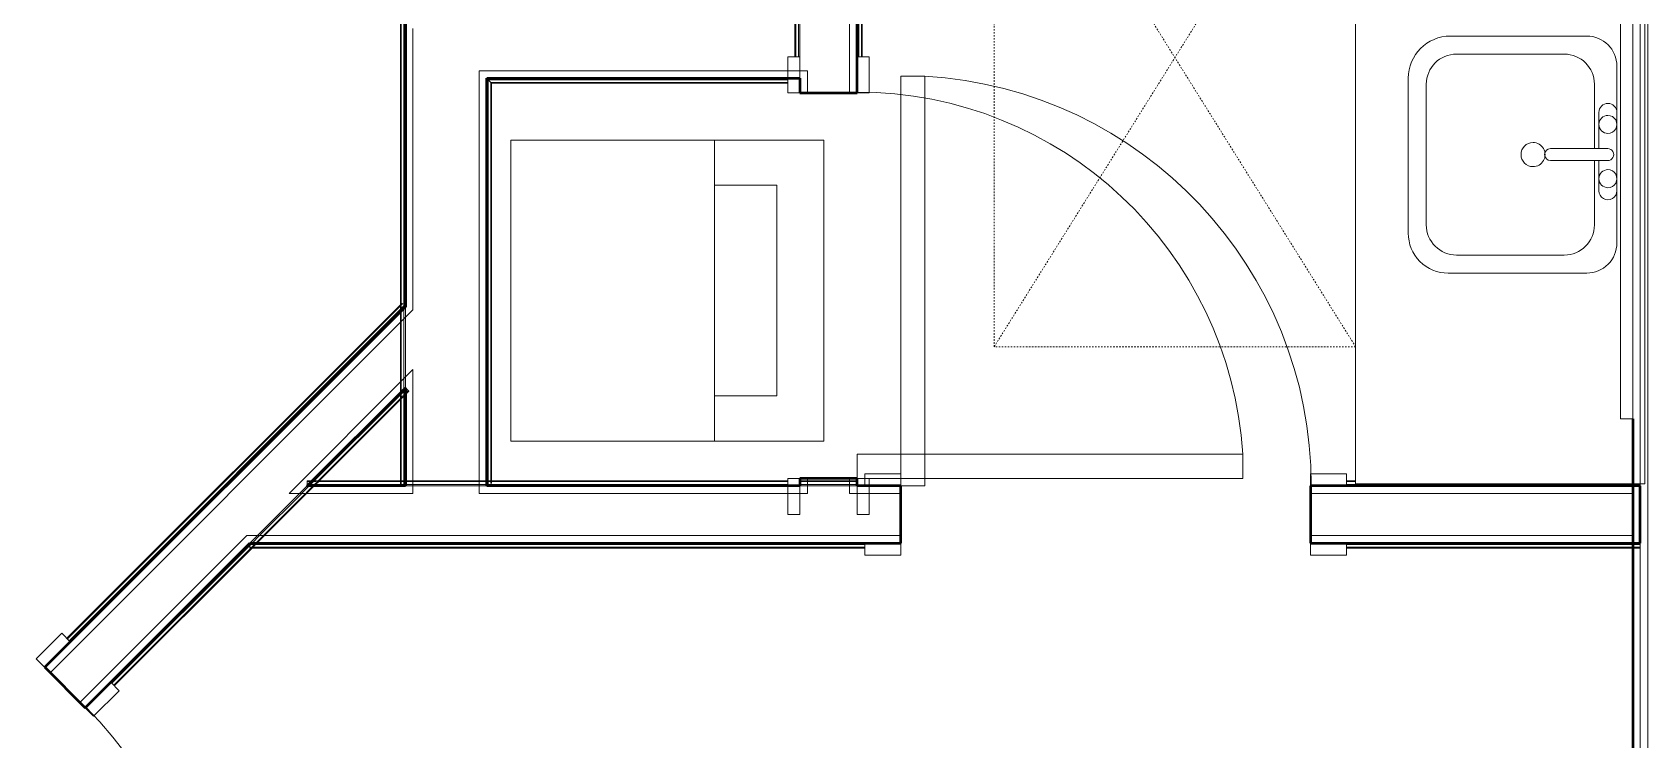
# Model space of a CAD drawing. Header units: inches. Extents: x -4218 to -1830, y 9767 to 12426.
# Drawn here: x -3475.8 to -3341.7, y 10226.7 to 10285.4 of the extents above; entities that cross this region are included whole.
import ezdxf

# ---------------------------------------------------------------- set-up
doc = ezdxf.new("R2010")
doc.units = ezdxf.units.IN
doc.header["$MEASUREMENT"] = 0
doc.linetypes.add('Dash', pattern=[0.25, 0.125, -0.125])
for name, color, linetype, lineweight in [('0-1', 7, 'Continuous', 5), ('0-2', 253, 'Continuous', 9), ('A-DOOR-1', 7, 'Continuous', 9), ('A-DOOR-2', 50, 'Continuous', 20), ('A-DOOR-FRAM-1', 50, 'Continuous', 20), ('A-GENM-HDLN-1', 7, 'Dash', 9), ('A-WALL-1', 250, 'Continuous', 50), ('A-WALL-2', 10, 'Continuous', 13), ('A-WALL-3', 254, 'Continuous', 9), ('A-WALL-4', 253, 'Continuous', 9), ('A-WALL-5', 252, 'Continuous', 9), ('A-WALL-6', 7, 'Continuous', 9), ('I-WALL-1', 250, 'Continuous', 50), ('I-WALL-2', 254, 'Continuous', 9), ('I-WALL-3', 253, 'Continuous', 9), ('I-WALL-4', 252, 'Continuous', 9), ('P-SANR-FIXT-1', 7, 'Continuous', 9), ('Q-CASE-1', 252, 'Continuous', 9), ('Q-CASE-2', 7, 'Continuous', 9), ('Q-CASE-5', 254, 'Continuous', 9)]:
    doc.layers.add(name, color=color, linetype=linetype, lineweight=lineweight)

# ---------------------------------------------------------------- blocks, each defined once
blk = doc.blocks.new('Basic Wall _ INT - W4BØF - _5_8 GYP - 2X4 WOOD_BATT_ - 5_8 GYP_ - ___-2689652-BACKGROUND - 3RD FLOOR')
at = {"layer": 'A-WALL-3'}
for p, q in [((-3342.35, 10242.97), (-3342.35, 10242.99)), ((-3342.35, 10242.79), (-3342.35, 10242.85)), ((-3342.35, 10242.64), (-3342.35, 10242.78)), ((-3342.35, 10242.58), (-3342.35, 10242.64))]:
    blk.add_line(p, q, dxfattribs=at)
at = {"layer": 'A-WALL-4'}
for p, q in [((-3457.75, 10242.99), (-3457.75, 10242.97)), ((-3457.75, 10242.7), (-3457.75, 10242.64)), ((-3457.75, 10242.64), (-3457.75, 10242.58)), ((-3457.75, 10242.64), (-3457.52, 10242.64)), ((-3403.72, 10242.99), (-3406.72, 10242.99)), ((-3366.72, 10242.99), (-3369.72, 10242.99)), ((-3342.35, 10242.99), (-3342.97, 10242.99)), ((-3342.97, 10242.64), (-3342.35, 10242.64)), ((-3342.35, 10242.99), (-3342.35, 10242.95)), ((-3342.35, 10242.95), (-3342.35, 10242.93)), ((-3342.35, 10242.93), (-3342.35, 10242.91)), ((-3342.35, 10242.91), (-3342.35, 10242.86)), ((-3342.35, 10242.86), (-3342.35, 10242.84)), ((-3342.35, 10242.84), (-3342.35, 10242.7)), ((-3342.35, 10242.7), (-3342.35, 10242.58))]:
    blk.add_line(p, q, dxfattribs=at)
at = {"layer": 'A-WALL-5'}
for p, q in [((-3406.72, 10242.99), (-3457.75, 10242.99)), ((-3457.75, 10242.86), (-3457.75, 10242.93)), ((-3457.75, 10242.84), (-3457.75, 10242.86)), ((-3457.75, 10242.58), (-3457.75, 10242.7)), ((-3457.75, 10242.58), (-3457.58, 10242.58)), ((-3457.52, 10242.64), (-3406.72, 10242.64)), ((-3342.98, 10242.99), (-3366.72, 10242.99)), ((-3366.72, 10242.64), (-3342.98, 10242.64)), ((-3342.97, 10242.86), (-3342.35, 10242.86)), ((-3342.97, 10242.58), (-3342.35, 10242.58))]:
    blk.add_line(p, q, dxfattribs=at)
at = {"layer": 'A-WALL-6'}
for p, q in [((-3457.75, 10242.95), (-3457.75, 10242.99)), ((-3457.75, 10242.93), (-3457.75, 10242.95)), ((-3457.75, 10242.86), (-3406.72, 10242.86)), ((-3457.58, 10242.58), (-3406.72, 10242.58)), ((-3366.72, 10242.86), (-3342.98, 10242.86)), ((-3366.72, 10242.58), (-3342.98, 10242.58))]:
    blk.add_line(p, q, dxfattribs=at)
blk = doc.blocks.new('Basic Wall _ INT - W4BØF - _5_8 GYP - 2X4 WOOD_BATT_ - 5_8 GYP_ - ___-2689651-BACKGROUND - 3RD FLOOR')
at = {"layer": 'A-WALL-3'}
blk.add_line((-3342.35, 10247.74), (-3342.35, 10247.76), dxfattribs=at)
at = {"layer": 'A-WALL-4'}
for p, q in [((-3453, 10248.15), (-3453, 10248.09)), ((-3453, 10248.09), (-3453, 10247.95)), ((-3453, 10248.09), (-3452.69, 10248.09)), ((-3453, 10247.94), (-3453, 10247.88)), ((-3453, 10247.76), (-3453, 10247.74)), ((-3452.65, 10248.09), (-3452.59, 10248.09)), ((-3452.45, 10248.09), (-3452.39, 10248.09)), ((-3452.37, 10248.09), (-3452.27, 10248.09)), ((-3452.24, 10248.09), (-3452.07, 10248.09)), ((-3445.26, 10248.09), (-3445.14, 10248.09)), ((-3445.14, 10248.09), (-3445.05, 10248.09)), ((-3445.05, 10248.09), (-3444.99, 10248.09)), ((-3444.85, 10248.09), (-3444.25, 10248.09)), ((-3438.1, 10247.74), (-3444.85, 10247.74)), ((-3444.22, 10248.09), (-3438.72, 10248.09)), ((-3438.72, 10248.09), (-3438.1, 10248.09)), ((-3437.95, 10248.09), (-3437.9, 10248.09)), ((-3437.9, 10248.09), (-3437.8, 10248.09)), ((-3437.8, 10248.09), (-3437.69, 10248.09)), ((-3412.1, 10248.09), (-3407.35, 10248.09)), ((-3407.35, 10247.74), (-3412.1, 10247.74)), ((-3366.72, 10247.74), (-3369.72, 10247.74)), ((-3342.35, 10247.74), (-3342.97, 10247.74)), ((-3342.35, 10247.88), (-3342.35, 10247.86)), ((-3342.35, 10247.86), (-3342.35, 10247.84)), ((-3342.35, 10247.84), (-3342.35, 10247.82)), ((-3342.35, 10247.82), (-3342.35, 10247.8)), ((-3342.35, 10247.8), (-3342.35, 10247.78)), ((-3342.35, 10247.78), (-3342.35, 10247.74))]:
    blk.add_line(p, q, dxfattribs=at)
at = {"layer": 'A-WALL-5'}
for p, q in [((-3453, 10247.86), (-3453, 10248.15)), ((-3453, 10248.15), (-3452.63, 10248.15)), ((-3452.89, 10247.86), (-3453, 10247.86)), ((-3453, 10247.78), (-3453, 10247.86)), ((-3453, 10247.74), (-3453, 10247.78)), ((-3444.85, 10247.74), (-3453, 10247.74)), ((-3452.59, 10248.15), (-3452.53, 10248.15)), ((-3452.39, 10248.15), (-3452.33, 10248.15)), ((-3452.3, 10248.15), (-3452.21, 10248.15)), ((-3452.17, 10248.15), (-3452, 10248.15)), ((-3452.07, 10248.09), (-3445.26, 10248.09)), ((-3445.26, 10248.15), (-3445.14, 10248.15)), ((-3445.14, 10248.15), (-3445.05, 10248.15)), ((-3445.05, 10248.15), (-3444.99, 10248.15)), ((-3444.85, 10248.15), (-3444.26, 10248.15)), ((-3444.23, 10247.86), (-3444.85, 10247.86)), ((-3444.22, 10248.15), (-3438.72, 10248.15)), ((-3438.79, 10247.86), (-3444.22, 10247.86)), ((-3438.72, 10247.86), (-3438.77, 10247.86)), ((-3438.72, 10248.15), (-3438.1, 10248.15)), ((-3438.1, 10247.86), (-3438.72, 10247.86)), ((-3413.1, 10247.74), (-3438.1, 10247.74)), ((-3437.95, 10248.15), (-3437.9, 10248.15)), ((-3437.9, 10248.15), (-3437.8, 10248.15)), ((-3437.8, 10248.15), (-3437.69, 10248.15)), ((-3437.69, 10248.09), (-3413.1, 10248.09)), ((-3412.1, 10248.15), (-3407.35, 10248.15)), ((-3407.35, 10247.86), (-3412.1, 10247.86)), ((-3366.72, 10248.09), (-3365.97, 10248.09)), ((-3342.98, 10247.74), (-3366.72, 10247.74)), ((-3342.35, 10247.86), (-3342.97, 10247.86))]:
    blk.add_line(p, q, dxfattribs=at)
at = {"layer": 'A-WALL-6'}
for p, q in [((-3444.85, 10247.86), (-3452.88, 10247.86)), ((-3452, 10248.15), (-3445.26, 10248.15)), ((-3413.1, 10247.86), (-3438.1, 10247.86)), ((-3437.69, 10248.15), (-3413.1, 10248.15)), ((-3366.72, 10248.15), (-3365.97, 10248.15)), ((-3342.98, 10247.86), (-3366.72, 10247.86))]:
    blk.add_line(p, q, dxfattribs=at)
blk = doc.blocks.new('Stacked Washer and Dryer - 26_x25_ - Private-1352637-BACKGROUND - 3RD FLOOR')
at = {"layer": 'P-SANR-FIXT-1'}
for p, q in [((0, 12.5), (26, 12.5)), ((0, 12.5), (0, -12.5)), ((16.90625, 12.5), (16.90625, -12.5)), ((26, 12.5), (26, -12.5)), ((16.90625, 8.75), (22.09375, 8.75)), ((22.09375, 8.75), (22.09375, -8.75)), ((22.09375, -8.75), (16.90625, -8.75)), ((26, -12.5), (0, -12.5))]:
    blk.add_line(p, q, dxfattribs=at)
blk = doc.blocks.new('Basic Wall _ INT - W4BØF - _5_8 GYP - 2X4 WOOD_BATT_ - 5_8 GYP_ - ___-2689673-BACKGROUND - 3RD FLOOR')
at = {"layer": 'A-WALL-4'}
for p, q in [((-3438.1, 10281.57), (-3438.07, 10281.55)), ((-3437.96, 10281.43), (-3437.9, 10281.37)), ((-3437.89, 10281.37), (-3437.75, 10281.22)), ((-3437.75, 10281.22), (-3437.69, 10281.16))]:
    blk.add_line(p, q, dxfattribs=at)
at = {"layer": 'A-WALL-5'}
for p, q in [((-3413.1, 10281.57), (-3438.1, 10281.57)), ((-3437.75, 10281.22), (-3413.1, 10281.22))]:
    blk.add_line(p, q, dxfattribs=at)
at = {"layer": 'A-WALL-6'}
for p, q in [((-3438.06, 10281.53), (-3438.1, 10281.57)), ((-3437.97, 10281.45), (-3413.1, 10281.45)), ((-3437.69, 10281.16), (-3413.1, 10281.16))]:
    blk.add_line(p, q, dxfattribs=at)
at = {"layer": 'A-WALL-6', "flags": 128}
for points in [[(-3437.97, 10281.45), (-3437.98, 10281.45), (-3437.98, 10281.46), (-3438, 10281.47), (-3438.01, 10281.49), (-3438.03, 10281.51), (-3438.06, 10281.53)], [(-3437.69, 10281.16), (-3437.8, 10281.28), (-3437.9, 10281.37), (-3437.95, 10281.43), (-3437.97, 10281.45)]]:
    blk.add_lwpolyline(points, dxfattribs=at)
blk = doc.blocks.new('Basic Wall _ INT - W6BØF - _5_8 GYP - 2X6 WOOD_BATT_ - 5_8 GYP_ - ___-2696402-BACKGROUND - 3RD FLOOR')
at = {"layer": 'A-WALL-3'}
for p, q in [((-3445.2, 10286.68), (-3445.25, 10286.72)), ((-3445.14, 10286.61), (-3445.2, 10286.68)), ((-3445.05, 10286.53), (-3445.13, 10286.61)), ((-3444.99, 10286.46), (-3445.05, 10286.52)), ((-3444.85, 10286.32), (-3444.87, 10286.35)), ((-3445.26, 10247.74), (-3445.2, 10247.74)), ((-3445.2, 10247.74), (-3445.05, 10247.74)), ((-3445.05, 10247.74), (-3444.99, 10247.74)), ((-3444.87, 10247.74), (-3444.85, 10247.74))]:
    blk.add_line(p, q, dxfattribs=at)
at = {"layer": 'A-WALL-4'}
for p, q in [((-3445.2, 10286.32), (-3445.2, 10286.68)), ((-3445.2, 10262.68), (-3445.2, 10262.85)), ((-3445.2, 10262.55), (-3445.2, 10262.68)), ((-3445.2, 10262.47), (-3445.2, 10262.55)), ((-3445.2, 10261.39), (-3445.2, 10262.32)), ((-3444.85, 10262.61), (-3444.85, 10255.89)), ((-3445.2, 10256.43), (-3445.2, 10261.38)), ((-3445.2, 10255.48), (-3445.2, 10256.39)), ((-3445.2, 10255.26), (-3445.2, 10255.34)), ((-3445.2, 10255.13), (-3445.2, 10255.26)), ((-3445.2, 10254.96), (-3445.2, 10255.13)), ((-3445.14, 10247.74), (-3445.26, 10247.74)), ((-3445.2, 10248.03), (-3445.2, 10248.13)), ((-3445.2, 10247.94), (-3445.2, 10248.02)), ((-3445.2, 10247.88), (-3445.2, 10247.93)), ((-3445.05, 10247.74), (-3445.14, 10247.74)), ((-3444.99, 10247.74), (-3445.05, 10247.74)), ((-3444.97, 10247.74), (-3444.99, 10247.74)), ((-3444.97, 10247.74), (-3444.97, 10247.74)), ((-3444.93, 10247.74), (-3444.97, 10247.74)), ((-3444.91, 10247.74), (-3444.93, 10247.74))]:
    blk.add_line(p, q, dxfattribs=at)
at = {"layer": 'A-WALL-5'}
for p, q in [((-3445.2, 10262.85), (-3445.2, 10286.32)), ((-3444.85, 10286.32), (-3444.85, 10262.61)), ((-3445.26, 10262.62), (-3445.26, 10262.78)), ((-3445.26, 10262.49), (-3445.26, 10262.61)), ((-3445.26, 10262.4), (-3445.26, 10262.48)), ((-3444.97, 10262.49), (-3444.97, 10261.61)), ((-3445.26, 10261.33), (-3445.26, 10262.26)), ((-3445.26, 10255.42), (-3445.26, 10261.31)), ((-3444.97, 10261.6), (-3444.97, 10261.56)), ((-3444.97, 10261.54), (-3444.97, 10256.65)), ((-3444.97, 10256.64), (-3444.97, 10255.77)), ((-3444.85, 10255.89), (-3444.85, 10247.74)), ((-3445.26, 10255.2), (-3445.26, 10255.28)), ((-3445.26, 10255.07), (-3445.26, 10255.19)), ((-3445.26, 10254.9), (-3445.26, 10255.06)), ((-3445.2, 10248.15), (-3445.2, 10254.96)), ((-3445.26, 10248.03), (-3445.26, 10248.13)), ((-3445.26, 10247.94), (-3445.26, 10248.02)), ((-3445.26, 10247.88), (-3445.26, 10247.93)), ((-3444.89, 10247.74), (-3444.91, 10247.74)), ((-3444.85, 10247.74), (-3444.89, 10247.74))]:
    blk.add_line(p, q, dxfattribs=at)
at = {"layer": 'A-WALL-6'}
for p, q in [((-3445.26, 10262.78), (-3445.26, 10286.74)), ((-3444.97, 10286.45), (-3444.97, 10262.49)), ((-3444.97, 10255.77), (-3444.97, 10247.74)), ((-3445.26, 10248.15), (-3445.26, 10254.9))]:
    blk.add_line(p, q, dxfattribs=at)
at = {"layer": 'A-WALL-6', "flags": 128}
for points in [[(-3445.26, 10286.74), (-3445.14, 10286.62), (-3445.05, 10286.53), (-3444.99, 10286.47), (-3444.97, 10286.45)], [(-3444.97, 10286.45), (-3444.97, 10286.45), (-3444.96, 10286.44), (-3444.95, 10286.43), (-3444.93, 10286.41), (-3444.91, 10286.39), (-3444.89, 10286.37)]]:
    blk.add_lwpolyline(points, dxfattribs=at)
blk = doc.blocks.new('Basic Wall _ INT - W6BØF - _5_8 GYP - 2X6 WOOD_BATT_ - 5_8 GYP_ - ___-2696401-BACKGROUND - 3RD FLOOR')
at = {"layer": 'A-WALL-3'}
for p, q in [((-3438.1, 10247.74), (-3438.07, 10247.74)), ((-3437.96, 10247.74), (-3437.9, 10247.74)), ((-3437.89, 10247.74), (-3437.75, 10247.74)), ((-3437.75, 10247.74), (-3437.69, 10247.74))]:
    blk.add_line(p, q, dxfattribs=at)
at = {"layer": 'A-WALL-4'}
for p, q in [((-3438.07, 10281.55), (-3438.1, 10281.57)), ((-3437.9, 10281.37), (-3437.96, 10281.43)), ((-3437.75, 10281.22), (-3437.89, 10281.37)), ((-3437.69, 10281.16), (-3437.75, 10281.22)), ((-3438, 10247.74), (-3438.03, 10247.74)), ((-3437.97, 10247.74), (-3438, 10247.74)), ((-3437.69, 10247.74), (-3437.97, 10247.74)), ((-3437.75, 10248.03), (-3437.75, 10248.12)), ((-3437.75, 10247.94), (-3437.75, 10248.01))]:
    blk.add_line(p, q, dxfattribs=at)
at = {"layer": 'A-WALL-5'}
for p, q in [((-3438.1, 10281.57), (-3438.1, 10247.74)), ((-3437.75, 10248.15), (-3437.75, 10281.22)), ((-3438.06, 10247.74), (-3438.1, 10247.74)), ((-3438.03, 10247.74), (-3438.06, 10247.74)), ((-3437.69, 10248.03), (-3437.69, 10248.12)), ((-3437.69, 10247.94), (-3437.69, 10248))]:
    blk.add_line(p, q, dxfattribs=at)
at = {"layer": 'A-WALL-6'}
for p, q in [((-3438.1, 10281.57), (-3438.06, 10281.53)), ((-3437.97, 10247.74), (-3437.97, 10281.45)), ((-3437.69, 10248.15), (-3437.69, 10281.16))]:
    blk.add_line(p, q, dxfattribs=at)
at = {"layer": 'A-WALL-6', "flags": 128}
for points in [[(-3438.06, 10281.53), (-3438.03, 10281.51), (-3438.01, 10281.49), (-3438, 10281.47), (-3437.98, 10281.46), (-3437.98, 10281.45), (-3437.97, 10281.45)], [(-3437.97, 10281.45), (-3437.95, 10281.43), (-3437.9, 10281.37), (-3437.8, 10281.28), (-3437.69, 10281.16)]]:
    blk.add_lwpolyline(points, dxfattribs=at)
blk = doc.blocks.new('SWING - SINGLE - FLUSH - 2-10 x 6-8 - PRIVACY-3199407-BACKGROUND - 3RD FLOOR')
at = {"layer": 'A-DOOR-1'}
blk.add_arc((17, 2.37), 34.07, 93.3657, 180, dxfattribs=at)
at = {"layer": 'A-DOOR-2'}
for p, q in [((15, 2.37), (15, 36.38)), ((17, 36.38), (15, 36.38)), ((17, 2.37), (17, 36.38)), ((17, 2.37), (15, 2.37))]:
    blk.add_line(p, q, dxfattribs=at)
at = {"layer": 'A-DOOR-FRAM-1'}
for p, q in [((-17, 3.37), (-20, 3.37)), ((-20, 3.37), (-20, 2.37)), ((-17, 2.37), (-17, 3.37)), ((20, 3.37), (17, 3.37)), ((17, 3.37), (17, 2.37)), ((20, 2.37), (20, 3.37)), ((-20, 2.37), (-17, 2.37)), ((17, 2.37), (20, 2.37)), ((-17, -2.38), (-20, -2.38)), ((-20, -2.38), (-20, -3.38)), ((-17, -3.38), (-17, -2.38)), ((20, -2.38), (17, -2.38)), ((17, -2.38), (17, -3.38)), ((20, -3.38), (20, -2.38)), ((-20, -3.38), (-17, -3.38)), ((17, -3.38), (20, -3.38))]:
    blk.add_line(p, q, dxfattribs=at)
blk = doc.blocks.new('Basic Wall _ INT - W4BØF - _5_8 GYP - 2X4 WOOD_BATT_ - 5_8 GYP_ - ___-2689679-BACKGROUND - 3RD FLOOR')
at = {"layer": 'A-WALL-4'}
for p, q in [((-3444.83, 10255.88), (-3444.85, 10255.89)), ((-3444.6, 10255.65), (-3444.81, 10255.43)), ((-3444.64, 10255.69), (-3444.7, 10255.75)), ((-3444.56, 10255.6), (-3444.6, 10255.65)), ((-3445.14, 10255.1), (-3445.24, 10255.01)), ((-3445.05, 10255.2), (-3445.13, 10255.12)), ((-3444.99, 10255.25), (-3445.04, 10255.21)), ((-3457.75, 10242.99), (-3453, 10247.74)), ((-3452.51, 10247.74), (-3453.09, 10247.15)), ((-3452.31, 10247.94), (-3452.36, 10247.88)), ((-3452.21, 10248.03), (-3452.3, 10247.94)), ((-3452.1, 10248.15), (-3452.21, 10248.03)), ((-3453.13, 10247.11), (-3456.63, 10243.61)), ((-3456.64, 10243.61), (-3457.26, 10242.99)), ((-3457.55, 10242.69), (-3457.67, 10242.58)), ((-3457.46, 10242.79), (-3457.55, 10242.7)), ((-3457.4, 10242.84), (-3457.46, 10242.79)), ((-3471.43, 10229.32), (-3469.31, 10231.44)), ((-3497.59, 10203.15), (-3495.47, 10205.27)), ((-3502.8, 10197.94), (-3499.45, 10201.3)), ((-3499.64, 10200.61), (-3502.07, 10198.17)), ((-3499.2, 10201.05), (-3499.63, 10200.61)), ((-3498.99, 10201.26), (-3499.05, 10201.19)), ((-3498.91, 10201.34), (-3498.99, 10201.26)), ((-3502.11, 10198.13), (-3502.56, 10197.69)), ((-3502.77, 10197.48), (-3502.85, 10197.4)), ((-3502.7, 10197.55), (-3502.76, 10197.48)), ((-3518.75, 10181.99), (-3518.72, 10181.98)), ((-3518.61, 10181.94), (-3518.55, 10181.91)), ((-3518.54, 10181.91), (-3518.4, 10181.85)), ((-3518.4, 10181.85), (-3518.34, 10181.82))]:
    blk.add_line(p, q, dxfattribs=at)
at = {"layer": 'A-WALL-5'}
for p, q in [((-3453, 10247.74), (-3444.85, 10255.89)), ((-3444.85, 10255.89), (-3444.82, 10255.86)), ((-3444.84, 10255.73), (-3444.76, 10255.81)), ((-3444.82, 10255.86), (-3444.77, 10255.81)), ((-3444.56, 10255.6), (-3444.81, 10255.35)), ((-3444.77, 10255.81), (-3444.76, 10255.81)), ((-3444.76, 10255.81), (-3444.75, 10255.79)), ((-3444.75, 10255.79), (-3444.56, 10255.6)), ((-3445.26, 10254.98), (-3452.1, 10248.15)), ((-3445.14, 10255.02), (-3445.24, 10254.92)), ((-3445.05, 10255.11), (-3445.13, 10255.03)), ((-3444.99, 10255.16), (-3445.04, 10255.12)), ((-3452.42, 10247.74), (-3456.54, 10243.61)), ((-3453.44, 10247.13), (-3452.83, 10247.74)), ((-3452.22, 10247.94), (-3452.27, 10247.88)), ((-3452.13, 10248.03), (-3452.22, 10247.94)), ((-3452.01, 10248.15), (-3452.12, 10248.03)), ((-3456.89, 10243.68), (-3453.45, 10247.11)), ((-3457.58, 10242.99), (-3456.95, 10243.61)), ((-3456.55, 10243.61), (-3457.17, 10242.99)), ((-3469.31, 10231.44), (-3457.75, 10242.99)), ((-3457.67, 10242.58), (-3469.06, 10231.19)), ((-3457.46, 10242.69), (-3457.58, 10242.58)), ((-3457.37, 10242.79), (-3457.46, 10242.7)), ((-3457.31, 10242.84), (-3457.37, 10242.79)), ((-3499.42, 10201.33), (-3497.59, 10203.15)), ((-3497.34, 10202.91), (-3498.91, 10201.34)), ((-3502.26, 10198.31), (-3499.8, 10200.77)), ((-3499.8, 10200.77), (-3499.36, 10201.21)), ((-3499.15, 10201), (-3499.59, 10200.57)), ((-3498.95, 10201.21), (-3499.01, 10201.15)), ((-3498.86, 10201.3), (-3498.95, 10201.21)), ((-3499.6, 10200.56), (-3502.51, 10197.65)), ((-3518.75, 10181.99), (-3502.8, 10197.94)), ((-3502.72, 10197.85), (-3502.27, 10198.29)), ((-3502.85, 10197.4), (-3518.4, 10181.85)), ((-3502.72, 10197.44), (-3502.8, 10197.35)), ((-3502.66, 10197.5), (-3502.72, 10197.44))]:
    blk.add_line(p, q, dxfattribs=at)
at = {"layer": 'A-WALL-6'}
for p, q in [((-3452.83, 10247.74), (-3444.85, 10255.72)), ((-3445.26, 10254.9), (-3452, 10248.15)), ((-3469.22, 10231.35), (-3457.58, 10242.99)), ((-3457.58, 10242.58), (-3469.01, 10231.15)), ((-3499.33, 10201.24), (-3497.5, 10203.06)), ((-3497.3, 10202.86), (-3498.86, 10201.3)), ((-3518.62, 10181.94), (-3502.72, 10197.85)), ((-3502.8, 10197.35), (-3518.34, 10181.82))]:
    blk.add_line(p, q, dxfattribs=at)
at = {"layer": 'A-WALL-6', "flags": 128}
for points in [[(-3518.62, 10181.94), (-3518.63, 10181.94), (-3518.63, 10181.95), (-3518.65, 10181.95), (-3518.66, 10181.96), (-3518.68, 10181.97), (-3518.71, 10181.98)], [(-3518.34, 10181.82), (-3518.45, 10181.87), (-3518.55, 10181.91), (-3518.6, 10181.93), (-3518.62, 10181.94)]]:
    blk.add_lwpolyline(points, dxfattribs=at)
blk = doc.blocks.new('Basic Wall _ INT - W4BØF - _5_8 GYP - 2X4 WOOD_BATT_ - 5_8 GYP_ - ___-2689680-BACKGROUND - 3RD FLOOR')
at = {"layer": 'A-WALL-4'}
for p, q in [((-3445.14, 10262.81), (-3445.26, 10262.69)), ((-3444.85, 10262.61), (-3444.87, 10262.63)), ((-3474.79, 10232.68), (-3472.66, 10234.8)), ((-3500.95, 10206.51), (-3498.83, 10208.63)), ((-3523.91, 10184.13), (-3523.85, 10184.11)), ((-3523.85, 10184.11), (-3523.7, 10184.05)), ((-3523.7, 10184.05), (-3523.64, 10184.02)), ((-3523.52, 10183.97), (-3523.5, 10183.96))]:
    blk.add_line(p, q, dxfattribs=at)
at = {"layer": 'A-WALL-5'}
for p, q in [((-3445.26, 10262.69), (-3472.91, 10235.04)), ((-3472.66, 10234.8), (-3444.85, 10262.61)), ((-3445.14, 10262.9), (-3445.26, 10262.78)), ((-3445.11, 10262.87), (-3445.06, 10262.82)), ((-3444.99, 10262.75), (-3444.94, 10262.7)), ((-3444.94, 10262.7), (-3444.89, 10262.66)), ((-3501.2, 10206.76), (-3523.85, 10184.11)), ((-3523.5, 10183.96), (-3500.95, 10206.51))]:
    blk.add_line(p, q, dxfattribs=at)
at = {"layer": 'A-WALL-6'}
for p, q in [((-3445.26, 10262.78), (-3472.96, 10235.09)), ((-3444.94, 10262.7), (-3472.75, 10234.88)), ((-3444.89, 10262.66), (-3444.88, 10262.64)), ((-3444.88, 10262.64), (-3444.85, 10262.61)), ((-3501.24, 10206.8), (-3523.91, 10184.13)), ((-3501.04, 10206.6), (-3523.62, 10184.01))]:
    blk.add_line(p, q, dxfattribs=at)
at = {"layer": 'A-WALL-6', "flags": 128}
for points in [[(-3523.62, 10184.01), (-3523.64, 10184.02), (-3523.7, 10184.05), (-3523.79, 10184.08), (-3523.91, 10184.13)], [(-3523.54, 10183.98), (-3523.56, 10183.99), (-3523.58, 10184), (-3523.6, 10184), (-3523.61, 10184.01), (-3523.62, 10184.01), (-3523.62, 10184.01)]]:
    blk.add_lwpolyline(points, dxfattribs=at)
blk = doc.blocks.new('Basic Wall _ INT - W4BØF - _5_8 GYP - 2X4 WOOD_BATT_ - 5_8 GYP_ - ___-3100014-BACKGROUND - 3RD FLOOR')
at = {"layer": 'A-WALL-4'}
for p, q in [((-3412.45, 10345.21), (-3412.51, 10345.21)), ((-3412.3, 10345.21), (-3412.45, 10345.21)), ((-3412.24, 10345.21), (-3412.3, 10345.21)), ((-3412.1, 10345.21), (-3412.12, 10345.21)), ((-3412.45, 10286.74), (-3412.45, 10286.62)), ((-3412.45, 10286.62), (-3412.45, 10286.53)), ((-3412.45, 10286.53), (-3412.45, 10286.47)), ((-3412.45, 10286.32), (-3412.45, 10285.71)), ((-3412.45, 10285.7), (-3412.45, 10283.36)), ((-3412.1, 10283.36), (-3412.1, 10286.32))]:
    blk.add_line(p, q, dxfattribs=at)
at = {"layer": 'A-WALL-5'}
for p, q in [((-3412.51, 10345.21), (-3412.22, 10345.21)), ((-3412.45, 10345.21), (-3412.45, 10286.74)), ((-3412.22, 10345.21), (-3412.14, 10345.21)), ((-3412.14, 10345.21), (-3412.1, 10345.21)), ((-3412.1, 10286.32), (-3412.1, 10345.21)), ((-3412.51, 10286.74), (-3412.51, 10286.62)), ((-3412.51, 10286.62), (-3412.51, 10286.53)), ((-3412.51, 10286.53), (-3412.51, 10286.47)), ((-3412.51, 10286.32), (-3412.51, 10285.71)), ((-3412.51, 10285.7), (-3412.51, 10283.36)), ((-3412.22, 10286.32), (-3412.22, 10285.7)), ((-3412.22, 10285.68), (-3412.22, 10283.36))]:
    blk.add_line(p, q, dxfattribs=at)
at = {"layer": 'A-WALL-6'}
for p, q in [((-3412.51, 10345.21), (-3412.51, 10286.74)), ((-3412.22, 10345.21), (-3412.22, 10286.32))]:
    blk.add_line(p, q, dxfattribs=at)
blk = doc.blocks.new('Basic Wall _ INT - W4BØF - _5_8 GYP - 2X4 WOOD_BATT_ - 5_8 GYP_ - ___-3100015-BACKGROUND - 3RD FLOOR')
at = {"layer": 'A-WALL-4'}
blk.add_line((-3407.35, 10280.36), (-3407.35, 10283.36), dxfattribs=at)
at = {"layer": 'A-WALL-5'}
for p, q in [((-3407.35, 10283.36), (-3407.35, 10343.45)), ((-3407, 10343.45), (-3407, 10283.36))]:
    blk.add_line(p, q, dxfattribs=at)
at = {"layer": 'A-WALL-6'}
for p, q in [((-3407.22, 10283.36), (-3407.22, 10343.45)), ((-3406.94, 10343.45), (-3406.94, 10283.36))]:
    blk.add_line(p, q, dxfattribs=at)
blk = doc.blocks.new('SWING - SINGLE - FLUSH - 2-10 x 6-8 - PRIVACY-3199405-BACKGROUND - 3RD FLOOR')
at = {"layer": 'A-DOOR-1'}
blk.add_arc((17, -2.38), 34.07, 180, 266.6343, dxfattribs=at)
at = {"layer": 'A-DOOR-2'}
for p, q in [((15, -2.38), (15, -36.38)), ((17, -2.38), (15, -2.38)), ((17, -2.38), (17, -36.38)), ((17, -36.38), (15, -36.38))]:
    blk.add_line(p, q, dxfattribs=at)
at = {"layer": 'A-DOOR-FRAM-1'}
for p, q in [((-20, 2.37), (-20, 3.37)), ((-20, 3.37), (-17, 3.37)), ((-17, 3.37), (-17, 2.37)), ((17, 2.37), (17, 3.37)), ((17, 3.37), (20, 3.37)), ((20, 3.37), (20, 2.37)), ((-17, 2.37), (-20, 2.37)), ((20, 2.37), (17, 2.37)), ((-20, -2.38), (-17, -2.38)), ((-20, -3.38), (-20, -2.38)), ((-17, -2.38), (-17, -3.38)), ((17, -2.38), (20, -2.38)), ((17, -3.38), (17, -2.38)), ((20, -2.38), (20, -3.38)), ((-17, -3.38), (-20, -3.38)), ((20, -3.38), (17, -3.38))]:
    blk.add_line(p, q, dxfattribs=at)
blk = doc.blocks.new('SWING - SINGLE - FLUSH - 2-8 x 6-8 - PASSAGE-3199406-BACKGROUND - 3RD FLOOR')
at = {"layer": 'A-DOOR-1'}
blk.add_arc((16, 2.37), 32.07, 93.5759, 180, dxfattribs=at)
at = {"layer": 'A-DOOR-2'}
for p, q in [((14, 2.37), (14, 34.38)), ((16, 34.38), (14, 34.38)), ((16, 2.37), (16, 34.38)), ((16, 2.37), (14, 2.37))]:
    blk.add_line(p, q, dxfattribs=at)
at = {"layer": 'A-DOOR-FRAM-1'}
for p, q in [((-16, 3.37), (-19, 3.37)), ((-19, 3.37), (-19, 2.37)), ((-16, 2.37), (-16, 3.37)), ((19, 3.37), (16, 3.37)), ((16, 3.37), (16, 2.37)), ((19, 2.37), (19, 3.37)), ((-19, 2.37), (-16, 2.37)), ((16, 2.37), (19, 2.37)), ((-16, -2.38), (-19, -2.38)), ((-19, -2.38), (-19, -3.38)), ((-16, -3.38), (-16, -2.38)), ((19, -2.38), (16, -2.38)), ((16, -2.38), (16, -3.38)), ((19, -3.38), (19, -2.38)), ((-19, -3.38), (-16, -3.38)), ((16, -3.38), (19, -3.38))]:
    blk.add_line(p, q, dxfattribs=at)
blk = doc.blocks.new('M_Sink Vanity-Square - 500 x 440mm-V18-BACKGROUND - 3RD FLOOR')
at = {"layer": 'P-SANR-FIXT-1'}
for p, q in [((7.96, 7.09), (-6.72, 7.09)), ((3.62, 7.09), (-2.88, 7.09)), ((-2.88, 5.59), (0.12, 5.59)), ((0.12, 6.33), (0.12, 1.59)), ((1.12, 6.33), (1.12, 1.59)), ((1.12, 5.59), (3.62, 5.59)), ((-9.22, 4.59), (-9.22, -6.73)), ((0.12, 5.22), (-5.22, 5.22)), ((6.46, 5.22), (1.12, 5.22)), ((10.46, -6.91), (10.46, 4.59)), ((-7.72, 2.72), (-7.72, -6.23)), ((8.96, -6.23), (8.96, 2.72)), ((-5.22, -8.73), (6.46, -8.73)), ((-5.72, -10.23), (7.14, -10.23))]:
    blk.add_line(p, q, dxfattribs=at)
for centre, radius, start, end in [((-6.72, 4.59), 2.5, 90, 180), ((-2.88, 6.34), 0.75, 90, 270), ((-1.88, 6.34), 0.75, 360, 180), ((0.62, 6.33), 0.5, 360, 180), ((2.62, 6.34), 0.75, 360, 180), ((3.62, 6.34), 0.75, 270, 90), ((7.96, 4.59), 2.5, 360, 90), ((-1.88, 6.34), 0.75, 180, 0), ((2.62, 6.34), 0.75, 180, 360), ((-5.22, 2.72), 2.5, 90, 180), ((6.46, 2.72), 2.5, 0, 90), ((0.62, 1.59), 0.5, 180, 0), ((0.62, 0.13), 1, 360, 180), ((0.62, 0.13), 1, 180, 0), ((-5.22, -6.23), 2.5, 180, 270), ((6.46, -6.23), 2.5, 270, 0), ((-5.72, -6.73), 3.5, 180, 270), ((7.14, -6.91), 3.32, 270, 0)]:
    blk.add_arc(centre, radius, start, end, dxfattribs=at)
blk = doc.blocks.new('Bath Vanity - Bath Vanity 60_-V107-BACKGROUND - 3RD FLOOR')
at = {"layer": 'Q-CASE-1'}
for p, q in [((30.74, 0), (-29.26, 0)), ((-29.26, 0), (-29.26, -1)), ((30.74, -1), (30.74, 0))]:
    blk.add_line(p, q, dxfattribs=at)
at = {"layer": 'Q-CASE-2'}
for p, q in [((-29.26, -1), (-29.26, -24)), ((30.74, -24), (30.74, -1.01)), ((-29.26, -24), (30.74, -24))]:
    blk.add_line(p, q, dxfattribs=at)
blk = doc.blocks.new('ADA Clearances - 30_x48_-V89-BACKGROUND - 3RD FLOOR')
at = {"layer": 'A-GENM-HDLN-1'}
for p, q in [((15, 24), (-15, -24)), ((-15, 24), (15, -24)), ((-15, 24), (15, 24)), ((15, 24), (15, -24)), ((15, -24), (-15, -24))]:
    blk.add_line(p, q, dxfattribs=at)
blk = doc.blocks.new('BATHROOM MIRROR - BATHROOM MIRROR 48_-3124766-BACKGROUND - 3RD FLOOR')
at = {"layer": 'Q-CASE-2'}
for p, q in [((24.74, 24), (-23.26, 24)), ((-23.26, 23), (-23.26, 24)), ((-23.26, 23), (24.74, 23)), ((24.74, 24), (24.74, 23))]:
    blk.add_line(p, q, dxfattribs=at)
at = {"layer": 'Q-CASE-5'}
blk.add_line((21.74, 24), (-20.26, 24), dxfattribs=at)
blk = doc.blocks.new('CTR - 1st Phase - Unit Layouts_rvt-1-BACKGROUND - 3RD FLOOR')
at = {"layer": 'A-WALL-1'}
for p, q in [((-3407.35, 10280.36), (-3407.35, 10345.21)), ((-3444.85, 10286.32), (-3444.85, 10262.61)), ((-3438.1, 10281.57), (-3412.1, 10281.57)), ((-3438.1, 10247.74), (-3438.1, 10281.57)), ((-3412.1, 10281.57), (-3412.1, 10280.36)), ((-3412.1, 10280.36), (-3407.35, 10280.36)), ((-3444.85, 10262.61), (-3474.79, 10232.68)), ((-3453, 10247.74), (-3444.85, 10255.89)), ((-3444.85, 10255.89), (-3444.85, 10247.74)), ((-3444.85, 10247.74), (-3453, 10247.74)), ((-3412.1, 10247.74), (-3438.1, 10247.74)), ((-3407.35, 10248.36), (-3412.1, 10248.36)), ((-3412.1, 10248.36), (-3412.1, 10247.74)), ((-3407.35, 10247.74), (-3407.35, 10248.36)), ((-3403.72, 10247.74), (-3407.35, 10247.74)), ((-3403.72, 10242.99), (-3403.72, 10247.74)), ((-3342.35, 10247.74), (-3369.72, 10247.74)), ((-3369.72, 10247.74), (-3369.72, 10242.99)), ((-3342.35, 10247.11), (-3342.35, 10247.74)), ((-3342.35, 10243.61), (-3342.35, 10247.11)), ((-3342.35, 10242.99), (-3342.35, 10243.61)), ((-3471.43, 10229.32), (-3457.75, 10242.99)), ((-3457.75, 10242.99), (-3403.72, 10242.99)), ((-3369.72, 10242.99), (-3342.35, 10242.99)), ((-3474.79, 10232.68), (-3471.43, 10229.32))]:
    blk.add_line(p, q, dxfattribs=at)
at = {"layer": 'A-WALL-2'}
for p, q in [((-3407.97, 10344.59), (-3407.97, 10280.36)), ((-3444.22, 10262.35), (-3444.22, 10285.7)), ((-3438.72, 10282.2), (-3438.1, 10282.2)), ((-3438.72, 10247.74), (-3438.72, 10282.2)), ((-3438.1, 10282.2), (-3412.1, 10282.2)), ((-3412.1, 10282.2), (-3411.47, 10282.2)), ((-3411.47, 10282.2), (-3411.47, 10280.36)), ((-3444.22, 10262.35), (-3444.85, 10261.73)), ((-3444.85, 10261.73), (-3474.34, 10232.23)), ((-3444.22, 10257.4), (-3444.85, 10256.78)), ((-3444.22, 10247.74), (-3444.22, 10257.4)), ((-3444.85, 10256.78), (-3454.51, 10247.11)), ((-3444.22, 10247.11), (-3444.22, 10247.74)), ((-3438.72, 10247.11), (-3438.72, 10247.74)), ((-3411.47, 10248.36), (-3411.47, 10247.74)), ((-3411.47, 10247.11), (-3411.47, 10247.74)), ((-3407.97, 10248.36), (-3407.97, 10247.74)), ((-3407.97, 10247.11), (-3407.97, 10247.74)), ((-3454.51, 10247.11), (-3453.63, 10247.11)), ((-3453.63, 10247.11), (-3444.22, 10247.11)), ((-3438.72, 10247.11), (-3411.47, 10247.11)), ((-3407.97, 10247.11), (-3403.72, 10247.11)), ((-3369.72, 10247.11), (-3342.97, 10247.11)), ((-3342.97, 10243.61), (-3342.97, 10247.11)), ((-3458.01, 10243.61), (-3471.87, 10229.76)), ((-3458.01, 10243.61), (-3457.13, 10243.61)), ((-3457.13, 10243.61), (-3403.72, 10243.61)), ((-3369.72, 10243.61), (-3342.97, 10243.61))]:
    blk.add_line(p, q, dxfattribs=at)
at = {"layer": 'A-WALL-3'}
for p, q in [((-3407.35, 10280.36), (-3407.35, 10283.36)), ((-3445.14, 10262.32), (-3445.26, 10262.2)), ((-3445.05, 10262.41), (-3445.11, 10262.35)), ((-3445.24, 10255.5), (-3445.14, 10255.6)), ((-3445.12, 10255.62), (-3445.05, 10255.69)), ((-3445.04, 10255.7), (-3444.99, 10255.75)), ((-3444.85, 10255.89), (-3444.85, 10255.83)), ((-3444.85, 10255.69), (-3444.85, 10255.61)), ((-3444.85, 10255.61), (-3444.85, 10255.48)), ((-3444.85, 10255.48), (-3444.85, 10255.31)), ((-3452.94, 10247.74), (-3453, 10247.74)), ((-3452.86, 10247.88), (-3452.8, 10247.94)), ((-3452.8, 10247.94), (-3452.71, 10248.03)), ((-3452.74, 10247.74), (-3452.8, 10247.74)), ((-3452.63, 10247.74), (-3452.72, 10247.74)), ((-3452.71, 10248.03), (-3452.59, 10248.15)), ((-3452.42, 10247.74), (-3452.59, 10247.74)), ((-3444.99, 10247.74), (-3445.26, 10247.74)), ((-3444.85, 10248.13), (-3444.85, 10248.03)), ((-3444.85, 10248.02), (-3444.85, 10247.94)), ((-3444.85, 10247.93), (-3444.85, 10247.88)), ((-3438.1, 10248.03), (-3438.1, 10248.12)), ((-3438.1, 10247.94), (-3438.1, 10248.01)), ((-3437.69, 10247.74), (-3437.95, 10247.74)), ((-3366.72, 10247.74), (-3369.72, 10247.74)), ((-3342.35, 10247.74), (-3342.97, 10247.74)), ((-3342.35, 10247.74), (-3342.35, 10242.99)), ((-3457.75, 10242.99), (-3457.69, 10242.99)), ((-3457.47, 10242.99), (-3457.17, 10242.99)), ((-3406.72, 10242.99), (-3403.72, 10242.99)), ((-3369.72, 10242.99), (-3366.72, 10242.99)), ((-3342.97, 10242.99), (-3342.35, 10242.99)), ((-3472.66, 10234.8), (-3474.79, 10232.68)), ((-3471.43, 10229.32), (-3469.31, 10231.44))]:
    blk.add_line(p, q, dxfattribs=at)
at = {"layer": 'A-WALL-4'}
for p, q in [((-3407.35, 10283.36), (-3407.35, 10343.45)), ((-3444.85, 10286.32), (-3444.85, 10262.61)), ((-3438.1, 10281.57), (-3413.1, 10281.57)), ((-3438.1, 10248.15), (-3438.1, 10281.57)), ((-3445.26, 10262.2), (-3472.66, 10234.8)), ((-3452.59, 10248.15), (-3445.26, 10255.48)), ((-3444.85, 10255.31), (-3444.85, 10248.15)), ((-3445.26, 10247.74), (-3452.42, 10247.74)), ((-3413.1, 10247.74), (-3437.69, 10247.74)), ((-3342.98, 10247.74), (-3366.72, 10247.74)), ((-3469.31, 10231.44), (-3457.75, 10242.99)), ((-3457.17, 10242.99), (-3406.72, 10242.99)), ((-3366.72, 10242.99), (-3342.98, 10242.99))]:
    blk.add_line(p, q, dxfattribs=at)
at = {"layer": 'A-WALL-5'}
for p, q in [((-3407.35, 10280.36), (-3412.1, 10280.36)), ((-3412.1, 10248.36), (-3407.35, 10248.36)), ((-3403.72, 10247.74), (-3403.72, 10242.99)), ((-3369.72, 10242.99), (-3369.72, 10247.74)), ((-3471.43, 10229.32), (-3474.79, 10232.68))]:
    blk.add_line(p, q, dxfattribs=at)
at = {"layer": '0-2'}
for name, p in [('Basic Wall _ INT - W4BØF - _5_8 GYP - 2X4 WOOD_BATT_ - 5_8 GYP_ - ___-3100014-BACKGROUND - 3RD FLOOR', (0, 0)), ('Basic Wall _ INT - W4BØF - _5_8 GYP - 2X4 WOOD_BATT_ - 5_8 GYP_ - ___-3100015-BACKGROUND - 3RD FLOOR', (0, 0)), ('Basic Wall _ INT - W6BØF - _5_8 GYP - 2X6 WOOD_BATT_ - 5_8 GYP_ - ___-2696402-BACKGROUND - 3RD FLOOR', (0, 0)), ('Basic Wall _ INT - W4BØF - _5_8 GYP - 2X4 WOOD_BATT_ - 5_8 GYP_ - ___-2689673-BACKGROUND - 3RD FLOOR', (0, 0)), ('Basic Wall _ INT - W6BØF - _5_8 GYP - 2X6 WOOD_BATT_ - 5_8 GYP_ - ___-2696401-BACKGROUND - 3RD FLOOR', (0, 0)), ('Stacked Washer and Dryer - 26_x25_ - Private-1352637-BACKGROUND - 3RD FLOOR', (-3436.1, 10263.95)), ('Basic Wall _ INT - W4BØF - _5_8 GYP - 2X4 WOOD_BATT_ - 5_8 GYP_ - ___-2689680-BACKGROUND - 3RD FLOOR', (0, 0)), ('Basic Wall _ INT - W4BØF - _5_8 GYP - 2X4 WOOD_BATT_ - 5_8 GYP_ - ___-2689679-BACKGROUND - 3RD FLOOR', (0, 0)), ('Basic Wall _ INT - W4BØF - _5_8 GYP - 2X4 WOOD_BATT_ - 5_8 GYP_ - ___-2689651-BACKGROUND - 3RD FLOOR', (0, 0)), ('Basic Wall _ INT - W4BØF - _5_8 GYP - 2X4 WOOD_BATT_ - 5_8 GYP_ - ___-2689652-BACKGROUND - 3RD FLOOR', (0, 0))]:
    blk.add_blockref(name, p, dxfattribs=at)
for name, p, rotation in [('Bath Vanity - Bath Vanity 60_-V107-BACKGROUND - 3RD FLOOR', (-3341.97, 10278.65), 269.9999999998242), ('ADA Clearances - 30_x48_-V89-BACKGROUND - 3RD FLOOR', (-3380.97, 10283.29), 180), ('BATHROOM MIRROR - BATHROOM MIRROR 48_-3124766-BACKGROUND - 3RD FLOOR', (-3366.97, 10278.03), 269.9999999998554), ('M_Sink Vanity-Square - 500 x 440mm-V18-BACKGROUND - 3RD FLOOR', (-3351.37, 10275.86), 269.9999999996434), ('SWING - SINGLE - FLUSH - 2-8 x 6-8 - PASSAGE-3199406-BACKGROUND - 3RD FLOOR', (-3409.72, 10264.36), 269.9999999999947), ('SWING - SINGLE - FLUSH - 2-10 x 6-8 - PRIVACY-3199405-BACKGROUND - 3RD FLOOR', (-3386.72, 10245.36), 180), ('SWING - SINGLE - FLUSH - 2-10 x 6-8 - PRIVACY-3199407-BACKGROUND - 3RD FLOOR', (-3485.13, 10218.97), 225.0000000000005)]:
    blk.add_blockref(name, p, dxfattribs=dict(at, rotation=rotation))
blk = doc.blocks.new('CTR - 1st Phase - Common Walls_rvt-1-BACKGROUND - 3RD FLOOR')
at = {"layer": 'A-WALL-2'}
for p, q in [((-3342.35, 10373.41), (-3342.35, 9988.44)), ((-3341.72, 10373.41), (-3341.72, 9988.44))]:
    blk.add_line(p, q, dxfattribs=at)
at = {"layer": 'I-WALL-1'}
blk.add_line((-3342.97, 10253.29), (-3342.97, 9988.44), dxfattribs=at)
at = {"layer": 'I-WALL-2'}
blk.add_line((-3342.97, 10247.11), (-3342.97, 10243.61), dxfattribs=at)
at = {"layer": 'I-WALL-3'}
for p, q in [((-3342.97, 10247.74), (-3342.97, 10247.11)), ((-3342.97, 10243.61), (-3342.97, 10242.99)), ((-3342.97, 10242.84), (-3342.97, 10242.79)), ((-3342.97, 10242.79), (-3342.97, 10242.7)), ((-3342.97, 10242.7), (-3342.97, 10242.58))]:
    blk.add_line(p, q, dxfattribs=at)
at = {"layer": 'I-WALL-4'}
blk.add_line((-3342.97, 10242.58), (-3342.97, 9989.06), dxfattribs=at)

msp = doc.modelspace()

# ---------------------------------------------------------------- block references
at = {"layer": '0-1'}
for name in ['CTR - 1st Phase - Unit Layouts_rvt-1-BACKGROUND - 3RD FLOOR', 'CTR - 1st Phase - Common Walls_rvt-1-BACKGROUND - 3RD FLOOR']:
    msp.add_blockref(name, (0, 0), dxfattribs=at)

doc.saveas('drawing.dxf')
